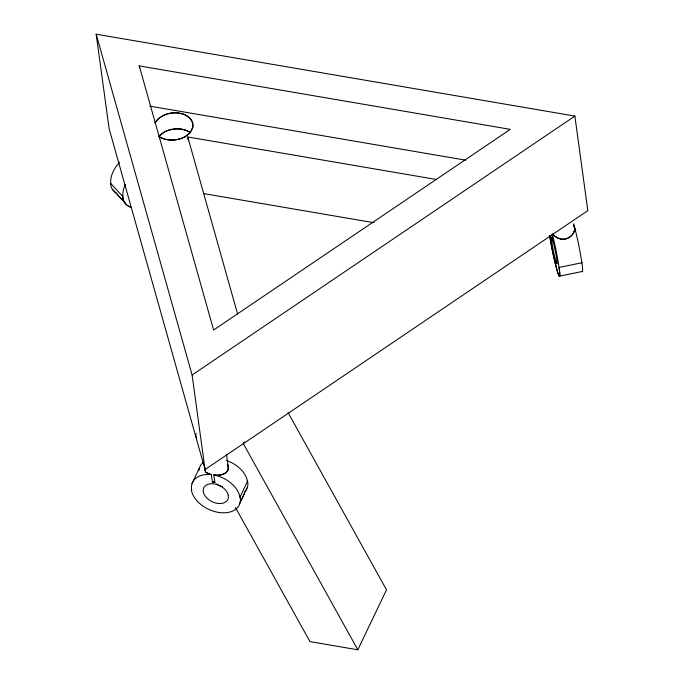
<?xml version="1.0" encoding="UTF-8"?>
<svg xmlns="http://www.w3.org/2000/svg" width="684" height="684" viewBox="0 0 684 684"><rect width="100%" height="100%" fill="white"/><g stroke="black" fill="none" stroke-linecap="round" stroke-linejoin="round"><path stroke-width="1.03" d="M192.931 127.121C193.905 112.928 174.061 110.167 164.066 115.168M192.862 127.455L190.049 132.705L184.894 136.757M191.99 483.682L199.463 467.771M240.024 497.088L247.497 481.177M239.545 503.766L247.018 487.854M241.315 500.115L244.521 493.301M196.342 433.639L195.462 435.477L196.872 438.025M244.239 441.761L243.333 443.668L357.835 649.8L386.511 589.83L288.075 412.614M154.866 123.137L158.312 118.76L163.638 115.365M155.277 122.385C163.177 110.406 186.629 108.602 192.828 122.975C194.042 139.057 170.496 144.187 159.235 136.689M158.748 136.509L164.16 132.149M159.381 135.8C167.187 128.139 180.448 126.6 189.827 132.217M205.055 469.557L192.101 375.003L574.868 116.083L587.821 210.646L205.055 469.557L109.132 128.763L96.179 34.2L574.868 116.083M164.57 131.927L165.827 131.311M184.492 136.98L183.235 137.587M166.255 131.123L167.554 130.601M182.808 137.783L181.508 138.305M167.99 130.447C175.352 127.951 184.15 128.165 190.648 132.79M181.072 138.459C173.95 140.878 165.545 140.733 159.081 136.586M581.87 262.759L559.042 267.435A25.975 1.778 78.4 0 0 552.287 234.09M559.563 276.131L582.4 271.454M191.682 490.163A26.001 17.117 25.2 0 1 211.365 474.602L208.201 473.747L205.833 472.199L204.969 470.31L205.243 468.215L204.986 470.447L205.927 472.293L211.382 474.679L212.373 481.955L214.87 482.365L213.87 475.047C219.59 476.021 229.388 474.174 228.165 466.479L226.498 454.313M213.87 475.047C218.589 475.389 224.728 475.337 227.541 470.823C229.636 469.147 226.498 461.136 228.165 466.479M214.87 482.365L212.373 481.955L214.246 482.305A11.756 8.174 -7.9 0 0 214.87 482.382M139.271 65.903L510.264 129.362L213.613 330.021L139.271 65.903L139.553 67.972M149.864 106.148L465.77 160.184M188.185 140.083L187.758 136.962L436.589 179.524M203.584 193.572L373.943 222.719M357.835 649.8L309.963 641.609L235.51 507.588M110.697 183.492L122.821 196.496M112.928 189.776L125.052 202.772M117.263 194.564L122.453 200.138M574.192 226.105L573.568 225.164L574.569 228.832M187.758 136.962L237.639 314.161M96.179 34.2L192.101 375.003M574.68 227.832C575.064 235.407 566.292 241.307 559.298 238.571C557.212 237.887 555.28 236.724 553.732 235.159C552.51 233.748 552.321 233.509 553.553 234.98C554.989 236.493 556.802 237.647 558.751 238.383C565.813 241.546 575.082 235.647 574.68 227.832L574.808 228.747M574.936 229.662L575.184 231.491M574.876 231.107L574.936 231.568M552.099 234.338L552.852 239.836L551.86 234.424M240.152 497.106A25.966 17.1 25.2 0 1 219.137 512.504A25.966 17.1 25.2 0 1 191.409 490.112M213.861 474.97A25.975 17.1 25.2 0 1 239.93 497.071M247.634 481.185A25.966 17.1 25.2 0 1 244.633 492.078M226.481 460.443A25.975 17.1 25.2 0 1 247.403 481.16M198.958 470.455A26.001 17.126 25.2 0 1 203.422 462.256M222.71 486.982A13.423 8.841 25.2 0 1 216.572 484.033M559.127 267.726A25.966 1.804 78.4 0 1 557.169 270.608A25.966 1.804 78.4 0 1 549.688 235.484M559.067 267.512A25.958 1.778 78.4 0 1 557.221 270.787A25.958 1.778 78.4 0 1 549.756 235.741M581.904 262.853A25.966 1.778 78.4 0 1 581.964 271.36M574.671 227.763A25.975 1.778 78.4 0 1 581.853 262.69M573.491 223.822A26.001 1.787 78.4 0 1 574.184 226.036M555.682 260.672A13.458 0.915 78.4 0 0 556.733 259.339A13.423 0.915 78.4 0 0 552.877 240.759A13.458 0.915 78.4 0 0 551.834 242.145M555.69 260.732A13.423 0.923 78.4 0 1 551.826 242.127M117.101 193.555A25.966 16.843 -43 0 1 110.569 183.551M110.782 183.457A25.975 16.843 -43 0 1 119.503 162.433M131.379 207.346A25.966 16.869 -42.8 0 1 122.667 196.573A25.958 16.835 -43 0 0 130.482 207.072M122.906 196.462A25.975 16.843 -43 0 1 125.317 184.552M552.681 239.417L552.356 238.058L552.852 239.836A11.748 8.123 -7.5 0 1 552.681 239.417M228.285 495.404A13.432 8.841 25.2 0 0 214.075 483.844A13.449 8.858 25.2 0 0 203.319 491.83A13.432 8.841 25.2 0 0 217.529 503.39A13.449 8.858 25.2 0 0 228.285 495.404"/></g></svg>
